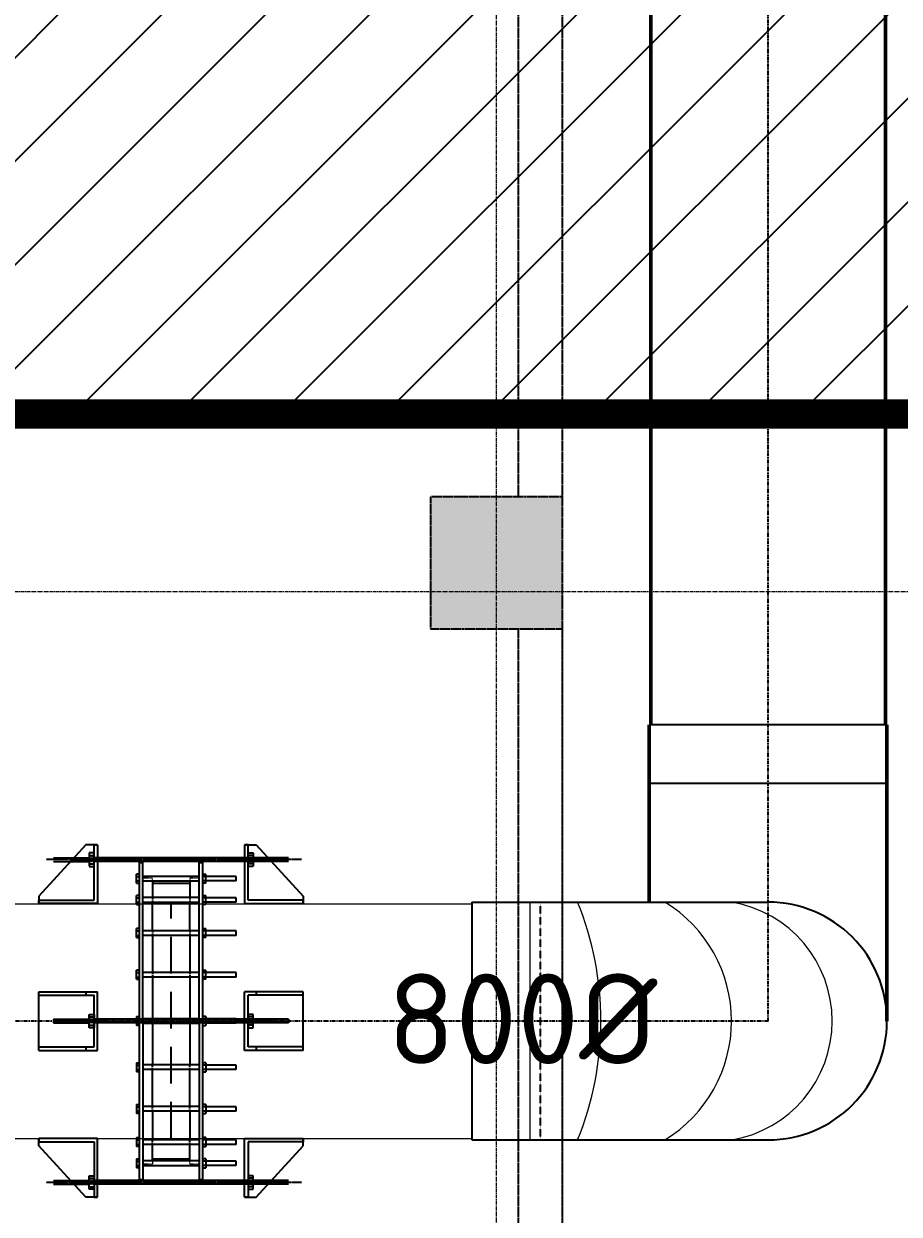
# Model space of a CAD drawing. Header units: inches. Extents: x 0 to 235202, y 0 to 184293.
# Drawn here: x 184890 to 187873, y 125070 to 129127 of the extents above; entities that cross this region are included whole.
import ezdxf
from ezdxf.enums import TextEntityAlignment as Align

# ---------------------------------------------------------------- set-up
doc = ezdxf.new("R2010")
doc.units = ezdxf.units.IN
doc.header["$MEASUREMENT"] = 0
for name, pattern in [('CENTER', [2, 1.25, -0.25, 0.25, -0.25]), ('HIDDEN', [0.375, 0.25, -0.125]), ('PHANTOM2', [1.25, 0.625, -0.125, 0.125, -0.125, 0.125, -0.125])]:
    doc.linetypes.add(name, pattern=pattern)
for name, color, linetype, lineweight in [('.5', 8, 'Continuous', 0), ('DIM', 251, 'Continuous', 0), ('hid', 8, 'HIDDEN', 0)]:
    doc.layers.add(name, color=color, linetype=linetype, lineweight=lineweight)
for name, color, linetype in [('1', 1, 'CENTER'), ('2', 2, 'HIDDEN'), ('71-12459_XREF-T-BLK_A1$0$BORDER', 6, 'Continuous'), ('GRID_TXT45', 4, 'Continuous'), ('M-HVAC-EQPM-NEW', 5, 'Continuous'), ('M-X-BKGD', 8, 'Continuous'), ('sleeve type coupling', 1, 'Continuous'), ('steel elbow 90deg', 3, 'Continuous'), ('text', 3, 'Continuous'), ('WINDOW ELEV', 3, 'Continuous')]:
    doc.layers.add(name, color=color, linetype=linetype)
doc.styles.add('ISO', font='isocpeur.ttf')
doc.styles.add('SIMPLEX', font='simplex.shx')

# ---------------------------------------------------------------- blocks, each defined once
blk = doc.blocks.new('FLOOR PLAN REV 2')
at = {"layer": 'DIM', "linetype": 'HIDDEN', "lineweight": 25, "ltscale": 10}
blk.add_hatch(color=8, dxfattribs=at).paths.add_polyline_path([(112251.8, 227342.2), (111801.8, 227342.2), (111801.8, 226892.2), (112251.8, 226892.2), (112251.8, 226892.2)])
at = {"layer": '.5', "color": 8, "linetype": 'CENTER', "ltscale": 10}
for p, q in [((112026.8, 216570.9), (112026.8, 247855.7)), ((118917.3, 227018.5), (54403.1, 227018.5))]:
    blk.add_line(p, q, dxfattribs=at)
at = {"color": 8, "linetype": 'PHANTOM2', "ltscale": 20}
for q in [(112951.8, 235699.4), (104363.1, 225555.2)]:
    blk.add_line((112951.8, 225555.2), q, dxfattribs=at)
at = {"color": 8}
for p, q in [((110627.5, 226155.2), (110467.5, 225980.2)), ((110667.5, 226155.2), (110627.5, 226155.2)), ((110655.5, 225967.2), (110655.5, 226155.2)), ((110655.5, 226155.2), (110667.5, 226155.2)), ((110667.5, 226155.2), (110667.5, 225955.2)), ((111167.9, 226155.2), (111207.9, 226155.2)), ((111179.9, 226155.2), (111167.9, 226155.2)), ((111167.9, 226155.2), (111167.9, 225955.2)), ((111179.9, 225967.2), (111179.9, 226155.2)), ((111207.9, 226155.2), (111367.9, 225980.2)), ((110467.5, 225980.2), (110467.5, 225955.2)), ((110467.5, 225955.2), (110467.5, 225967.2)), ((110467.5, 225967.2), (110655.5, 225967.2)), ((111367.9, 225967.2), (111179.9, 225967.2)), ((111367.9, 225980.2), (111367.9, 225955.2)), ((111367.9, 225955.2), (111367.9, 225967.2)), ((110667.5, 225955.2), (110467.5, 225955.2)), ((111167.9, 225955.2), (111367.9, 225955.2)), ((110467.5, 225655.2), (110667.5, 225655.2)), ((110467.5, 225455.2), (110467.5, 225655.2)), ((110467.5, 225643.2), (110655.5, 225643.2)), ((110627.5, 225655.2), (110627.5, 225643.2)), ((110655.5, 225467.2), (110655.5, 225643.2)), ((110667.5, 225455.2), (110667.5, 225655.2)), ((111367.9, 225655.2), (111167.9, 225655.2)), ((111167.9, 225455.2), (111167.9, 225655.2)), ((111367.9, 225643.2), (111179.9, 225643.2)), ((111179.9, 225467.2), (111179.9, 225643.2)), ((111207.9, 225655.2), (111207.9, 225643.2)), ((111367.9, 225455.2), (111367.9, 225655.2)), ((110467.5, 225467.2), (110655.5, 225467.2)), ((110467.5, 225455.2), (110667.5, 225455.2)), ((110627.5, 225467.2), (110627.5, 225455.2)), ((111367.9, 225455.2), (111167.9, 225455.2)), ((111367.9, 225467.2), (111179.9, 225467.2)), ((111207.9, 225467.2), (111207.9, 225455.2)), ((110467.5, 225130.2), (110467.5, 225155.2)), ((110467.5, 225155.2), (110467.5, 225143.2)), ((110667.5, 225155.2), (110467.5, 225155.2)), ((110667.5, 224955.2), (110667.5, 225155.2)), ((111167.9, 224955.2), (111167.9, 225155.2)), ((111167.9, 225155.2), (111367.9, 225155.2)), ((111367.9, 225130.2), (111367.9, 225155.2)), ((111367.9, 225155.2), (111367.9, 225143.2)), ((110467.5, 225143.2), (110655.5, 225143.2)), ((110627.5, 224955.2), (110467.5, 225130.2)), ((110655.5, 225143.2), (110655.5, 224955.2)), ((111367.9, 225143.2), (111179.9, 225143.2)), ((111179.9, 225143.2), (111179.9, 224955.2)), ((111207.9, 224955.2), (111367.9, 225130.2)), ((110667.5, 224955.2), (110627.5, 224955.2)), ((110655.5, 224955.2), (110667.5, 224955.2)), ((111167.9, 224955.2), (111207.9, 224955.2)), ((111179.9, 224955.2), (111167.9, 224955.2))]:
    blk.add_line(p, q, dxfattribs=at)
at = {"layer": '1', "color": 8, "linetype": 'CENTER', "ltscale": 0.09}
for p, q in [((111362, 226105.2), (110492.2, 226105.2)), ((110517.5, 225555.2), (111317.9, 225555.2)), ((111362, 225005.2), (110492.2, 225005.2))]:
    blk.add_line(p, q, dxfattribs=at)
at = {"layer": '1', "color": 8}
for p, q in [((110517.5, 226111.8), (110638.3, 226111.8)), ((110517.5, 226098.6), (110638.3, 226098.6)), ((110580.9, 226098.6), (110580.9, 226111.8)), ((110580.9, 226098.6), (110580.9, 226111.8)), ((110585, 226098.6), (110585, 226111.8)), ((110585, 226098.6), (110585, 226111.8)), ((110585, 226098.6), (110585, 226111.8)), ((110585, 226098.6), (110585, 226111.8)), ((110589, 226098.6), (110589, 226111.8)), ((110589, 226098.6), (110589, 226111.8)), ((110592.8, 226098.6), (110592.8, 226111.8)), ((110592.8, 226098.6), (110592.8, 226111.8)), ((110596.9, 226098.6), (110596.9, 226111.8)), ((110596.9, 226098.6), (110596.9, 226111.8)), ((110596.9, 226098.6), (110596.9, 226111.8)), ((110596.9, 226098.6), (110596.9, 226111.8)), ((110601, 226098.6), (110601, 226111.8)), ((110601, 226098.6), (110601, 226111.8)), ((110605.1, 226098.6), (110605.1, 226111.8)), ((110605.1, 226098.6), (110605.1, 226111.8)), ((110609.2, 226098.6), (110609.2, 226111.8)), ((110609.2, 226098.6), (110609.2, 226111.8)), ((110613.3, 226098.6), (110613.3, 226111.8)), ((110613.3, 226098.6), (110613.3, 226111.8)), ((110617.4, 226098.6), (110617.4, 226111.8)), ((110617.4, 226098.6), (110617.4, 226111.8)), ((110621.5, 226098.6), (110621.5, 226111.8)), ((110621.5, 226098.6), (110621.5, 226111.8)), ((110625.5, 226098.6), (110625.5, 226111.8)), ((110625.5, 226098.6), (110625.5, 226111.8)), ((110629.6, 226098.6), (110629.6, 226111.8)), ((110629.6, 226098.6), (110629.6, 226111.8)), ((110633.7, 226098.6), (110633.7, 226111.8)), ((110633.7, 226098.6), (110633.7, 226111.8)), ((110637.8, 226098.6), (110637.8, 226111.8)), ((110637.8, 226098.6), (110637.8, 226111.8)), ((110655.5, 226127.9), (110638.3, 226127.9)), ((110638.3, 226127.9), (110638.3, 226082.4)), ((110655.5, 226127.9), (110638.3, 226127.9)), ((110638.3, 226127.9), (110638.3, 226082.4)), ((110638.3, 226119.8), (110655.5, 226119.8)), ((110638.3, 226119.8), (110655.5, 226119.8)), ((110638.3, 226090.5), (110655.5, 226090.5)), ((110638.3, 226090.5), (110655.5, 226090.5)), ((110655.5, 226082.4), (110655.5, 226127.9)), ((110655.5, 226082.4), (110655.5, 226127.9)), ((111317.9, 226111.8), (110655.5, 226111.8)), ((111317.9, 226098.5), (110655.5, 226098.5)), ((110658.2, 226098.6), (110658.2, 226111.8)), ((110658.2, 226098.6), (110658.2, 226111.8)), ((110662.3, 226098.6), (110662.3, 226111.8)), ((110662.3, 226098.6), (110662.3, 226111.8)), ((110666.4, 226098.6), (110666.4, 226111.8)), ((110666.4, 226098.6), (110666.4, 226111.8)), ((110670.5, 226098.6), (110670.5, 226111.8)), ((110670.5, 226098.6), (110670.5, 226111.8)), ((110674.6, 226098.6), (110674.6, 226111.8)), ((110674.6, 226098.6), (110674.6, 226111.8)), ((110678.7, 226098.6), (110678.7, 226111.8)), ((110678.7, 226098.6), (110678.7, 226111.8)), ((110682.7, 226098.6), (110682.7, 226111.8)), ((110682.7, 226098.6), (110682.7, 226111.8)), ((110686.8, 226098.6), (110686.8, 226111.8)), ((110686.8, 226098.6), (110686.8, 226111.8)), ((111148.5, 226098.6), (111148.5, 226111.8)), ((111148.5, 226098.6), (111148.5, 226111.8)), ((111152.6, 226098.6), (111152.6, 226111.8)), ((111152.6, 226098.6), (111152.6, 226111.8)), ((111156.6, 226098.6), (111156.6, 226111.8)), ((111156.6, 226098.6), (111156.6, 226111.8)), ((111160.7, 226098.6), (111160.7, 226111.8)), ((111160.7, 226098.6), (111160.7, 226111.8)), ((111164.8, 226098.6), (111164.8, 226111.8)), ((111164.8, 226098.6), (111164.8, 226111.8)), ((111168.9, 226098.6), (111168.9, 226111.8)), ((111168.9, 226098.6), (111168.9, 226111.8)), ((111173, 226098.6), (111173, 226111.8)), ((111173, 226098.6), (111173, 226111.8)), ((111177.1, 226098.6), (111177.1, 226111.8)), ((111177.1, 226098.6), (111177.1, 226111.8)), ((111179.9, 226127.9), (111197, 226127.9)), ((111179.9, 226082.4), (111179.9, 226127.9)), ((111179.9, 226127.9), (111197, 226127.9)), ((111179.9, 226082.4), (111179.9, 226127.9)), ((111197, 226119.8), (111179.9, 226119.8)), ((111197, 226119.8), (111179.9, 226119.8)), ((111197, 226090.5), (111179.9, 226090.5)), ((111197, 226090.5), (111179.9, 226090.5)), ((111197, 226127.9), (111197, 226082.4)), ((111197, 226127.9), (111197, 226082.4)), ((111317.9, 226111.8), (111197, 226111.8)), ((111317.9, 226098.6), (111197, 226098.6)), ((111197.5, 226098.6), (111197.5, 226111.8)), ((111197.5, 226098.6), (111197.5, 226111.8)), ((111201.6, 226098.6), (111201.6, 226111.8)), ((111201.6, 226098.6), (111201.6, 226111.8)), ((111205.7, 226098.6), (111205.7, 226111.8)), ((111205.7, 226098.6), (111205.7, 226111.8)), ((111209.8, 226098.6), (111209.8, 226111.8)), ((111209.8, 226098.6), (111209.8, 226111.8)), ((111213.9, 226098.6), (111213.9, 226111.8)), ((111213.9, 226098.6), (111213.9, 226111.8)), ((111217.9, 226098.6), (111217.9, 226111.8)), ((111217.9, 226098.6), (111217.9, 226111.8)), ((111222, 226098.6), (111222, 226111.8)), ((111222, 226098.6), (111222, 226111.8)), ((111226.1, 226098.6), (111226.1, 226111.8)), ((111226.1, 226098.6), (111226.1, 226111.8)), ((111230.2, 226098.6), (111230.2, 226111.8)), ((111230.2, 226098.6), (111230.2, 226111.8)), ((111234.3, 226098.6), (111234.3, 226111.8)), ((111234.3, 226098.6), (111234.3, 226111.8)), ((111238.4, 226098.6), (111238.4, 226111.8)), ((111238.4, 226098.6), (111238.4, 226111.8)), ((111238.4, 226098.6), (111238.4, 226111.8)), ((111238.4, 226098.6), (111238.4, 226111.8)), ((111242.5, 226098.6), (111242.5, 226111.8)), ((111242.5, 226098.6), (111242.5, 226111.8)), ((111246.3, 226098.6), (111246.3, 226111.8)), ((111246.3, 226098.6), (111246.3, 226111.8)), ((111250.4, 226098.6), (111250.4, 226111.8)), ((111250.4, 226098.6), (111250.4, 226111.8)), ((111250.4, 226098.6), (111250.4, 226111.8)), ((111250.4, 226098.6), (111250.4, 226111.8)), ((111254.4, 226098.6), (111254.4, 226111.8)), ((111254.4, 226098.6), (111254.4, 226111.8)), ((110638.3, 226082.4), (110655.5, 226082.4)), ((110638.3, 226082.4), (110655.5, 226082.4)), ((111197, 226082.4), (111179.9, 226082.4)), ((111197, 226082.4), (111179.9, 226082.4)), ((110517.5, 225561.8), (110638.3, 225561.8)), ((110517.5, 225561.8), (110517.5, 225548.6)), ((110517.5, 225561.8), (110517.5, 225548.6)), ((110580.9, 225561.8), (110580.9, 225548.6)), ((110580.9, 225561.8), (110580.9, 225548.6)), ((110585, 225561.8), (110585, 225548.6)), ((110585, 225561.8), (110585, 225548.6)), ((110585, 225561.8), (110585, 225548.6)), ((110585, 225561.8), (110585, 225548.6)), ((110589, 225561.8), (110589, 225548.6)), ((110589, 225561.8), (110589, 225548.6)), ((110592.8, 225561.8), (110592.8, 225548.6)), ((110592.8, 225561.8), (110592.8, 225548.6)), ((110596.9, 225561.8), (110596.9, 225548.6)), ((110596.9, 225561.8), (110596.9, 225548.6)), ((110596.9, 225561.8), (110596.9, 225548.6)), ((110596.9, 225561.8), (110596.9, 225548.6)), ((110601, 225561.8), (110601, 225548.6)), ((110601, 225561.8), (110601, 225548.6)), ((110605.1, 225561.8), (110605.1, 225548.6)), ((110605.1, 225561.8), (110605.1, 225548.6)), ((110609.2, 225561.8), (110609.2, 225548.6)), ((110609.2, 225561.8), (110609.2, 225548.6)), ((110613.3, 225561.8), (110613.3, 225548.6)), ((110613.3, 225561.8), (110613.3, 225548.6)), ((110617.4, 225561.8), (110617.4, 225548.6)), ((110617.4, 225561.8), (110617.4, 225548.6)), ((110621.5, 225561.8), (110621.5, 225548.6)), ((110621.5, 225561.8), (110621.5, 225548.6)), ((110625.5, 225561.8), (110625.5, 225548.6)), ((110625.5, 225561.8), (110625.5, 225548.6)), ((110629.6, 225561.8), (110629.6, 225548.6)), ((110629.6, 225561.8), (110629.6, 225548.6)), ((110633.7, 225561.8), (110633.7, 225548.6)), ((110633.7, 225561.8), (110633.7, 225548.6)), ((110637.8, 225561.8), (110637.8, 225548.6)), ((110637.8, 225561.8), (110637.8, 225548.6)), ((110638.3, 225532.4), (110638.3, 225577.9)), ((110638.3, 225577.9), (110655.5, 225577.9)), ((110638.3, 225532.4), (110638.3, 225577.9)), ((110638.3, 225577.9), (110655.5, 225577.9)), ((110638.3, 225569.8), (110655.5, 225569.8)), ((110638.3, 225569.8), (110655.5, 225569.8)), ((110655.5, 225577.9), (110655.5, 225532.4)), ((110655.5, 225577.9), (110655.5, 225532.4)), ((111317.9, 225561.8), (110655.5, 225561.8)), ((110658.2, 225561.8), (110658.2, 225548.6)), ((110658.2, 225561.8), (110658.2, 225548.6)), ((110662.3, 225561.8), (110662.3, 225548.6)), ((110662.3, 225561.8), (110662.3, 225548.6)), ((110666.4, 225561.8), (110666.4, 225548.6)), ((110666.4, 225561.8), (110666.4, 225548.6)), ((110670.5, 225561.8), (110670.5, 225548.6)), ((110670.5, 225561.8), (110670.5, 225548.6)), ((110674.6, 225561.8), (110674.6, 225548.6)), ((110674.6, 225561.8), (110674.6, 225548.6)), ((110678.7, 225561.8), (110678.7, 225548.6)), ((110678.7, 225561.8), (110678.7, 225548.6)), ((110682.7, 225561.8), (110682.7, 225548.6)), ((110682.7, 225561.8), (110682.7, 225548.6)), ((110686.8, 225561.8), (110686.8, 225548.6)), ((110686.8, 225561.8), (110686.8, 225548.6)), ((111148.5, 225561.8), (111148.5, 225548.6)), ((111148.5, 225561.8), (111148.5, 225548.6)), ((111152.6, 225561.8), (111152.6, 225548.6)), ((111152.6, 225561.8), (111152.6, 225548.6)), ((111156.6, 225561.8), (111156.6, 225548.6)), ((111156.6, 225561.8), (111156.6, 225548.6)), ((111160.7, 225561.8), (111160.7, 225548.6)), ((111160.7, 225561.8), (111160.7, 225548.6)), ((111164.8, 225561.8), (111164.8, 225548.6)), ((111164.8, 225561.8), (111164.8, 225548.6)), ((111168.9, 225561.8), (111168.9, 225548.6)), ((111168.9, 225561.8), (111168.9, 225548.6)), ((111173, 225561.8), (111173, 225548.6)), ((111173, 225561.8), (111173, 225548.6)), ((111177.1, 225561.8), (111177.1, 225548.6)), ((111177.1, 225561.8), (111177.1, 225548.6)), ((111197, 225577.9), (111179.9, 225577.9)), ((111179.9, 225577.9), (111179.9, 225532.4)), ((111197, 225577.9), (111179.9, 225577.9)), ((111179.9, 225577.9), (111179.9, 225532.4)), ((111197, 225569.8), (111179.9, 225569.8)), ((111197, 225569.8), (111179.9, 225569.8)), ((111197, 225532.4), (111197, 225577.9)), ((111197, 225532.4), (111197, 225577.9)), ((111317.9, 225561.8), (111197, 225561.8)), ((111197.5, 225561.8), (111197.5, 225548.6)), ((111197.5, 225561.8), (111197.5, 225548.6)), ((111201.6, 225561.8), (111201.6, 225548.6)), ((111201.6, 225561.8), (111201.6, 225548.6)), ((111205.7, 225561.8), (111205.7, 225548.6)), ((111205.7, 225561.8), (111205.7, 225548.6)), ((111209.8, 225561.8), (111209.8, 225548.6)), ((111209.8, 225561.8), (111209.8, 225548.6)), ((111213.9, 225561.8), (111213.9, 225548.6)), ((111213.9, 225561.8), (111213.9, 225548.6)), ((111217.9, 225561.8), (111217.9, 225548.6)), ((111217.9, 225561.8), (111217.9, 225548.6)), ((111222, 225561.8), (111222, 225548.6)), ((111222, 225561.8), (111222, 225548.6)), ((111226.1, 225561.8), (111226.1, 225548.6)), ((111226.1, 225561.8), (111226.1, 225548.6)), ((111230.2, 225561.8), (111230.2, 225548.6)), ((111230.2, 225561.8), (111230.2, 225548.6)), ((111234.3, 225561.8), (111234.3, 225548.6)), ((111234.3, 225561.8), (111234.3, 225548.6)), ((111238.4, 225561.8), (111238.4, 225548.6)), ((111238.4, 225561.8), (111238.4, 225548.6)), ((111238.4, 225561.8), (111238.4, 225548.6)), ((111238.4, 225561.8), (111238.4, 225548.6)), ((111242.5, 225561.8), (111242.5, 225548.6)), ((111242.5, 225561.8), (111242.5, 225548.6)), ((111246.3, 225561.8), (111246.3, 225548.6)), ((111246.3, 225561.8), (111246.3, 225548.6)), ((111250.4, 225561.8), (111250.4, 225548.6)), ((111250.4, 225561.8), (111250.4, 225548.6)), ((111250.4, 225561.8), (111250.4, 225548.6)), ((111250.4, 225561.8), (111250.4, 225548.6)), ((111254.4, 225561.8), (111254.4, 225548.6)), ((111254.4, 225561.8), (111254.4, 225548.6)), ((111317.9, 225561.8), (111317.9, 225548.6)), ((111317.9, 225561.8), (111317.9, 225548.6)), ((110517.5, 225548.6), (110638.3, 225548.6)), ((110638.3, 225540.5), (110655.5, 225540.5)), ((110638.3, 225540.5), (110655.5, 225540.5)), ((110655.5, 225532.4), (110638.3, 225532.4)), ((110655.5, 225532.4), (110638.3, 225532.4)), ((111317.9, 225548.6), (110655.5, 225548.6)), ((111197, 225540.5), (111179.9, 225540.5)), ((111197, 225540.5), (111179.9, 225540.5)), ((111179.9, 225532.4), (111197, 225532.4)), ((111179.9, 225532.4), (111197, 225532.4)), ((111317.9, 225548.6), (111197, 225548.6)), ((110517.5, 225011.8), (110638.3, 225011.8)), ((110517.5, 224998.6), (110638.3, 224998.6)), ((110592.8, 225011.8), (110592.8, 224998.6)), ((110592.8, 225011.8), (110592.8, 224998.6)), ((110596.9, 225011.8), (110596.9, 224998.6)), ((110596.9, 225011.8), (110596.9, 224998.6)), ((110596.9, 225011.8), (110596.9, 224998.6)), ((110596.9, 225011.8), (110596.9, 224998.6)), ((110601, 225011.8), (110601, 224998.6)), ((110601, 225011.8), (110601, 224998.6)), ((110605.1, 225011.8), (110605.1, 224998.6)), ((110605.1, 225011.8), (110605.1, 224998.6)), ((110609.2, 225011.8), (110609.2, 224998.6)), ((110609.2, 225011.8), (110609.2, 224998.6)), ((110613.3, 225011.8), (110613.3, 224998.6)), ((110613.3, 225011.8), (110613.3, 224998.6)), ((110617.4, 225011.8), (110617.4, 224998.6)), ((110617.4, 225011.8), (110617.4, 224998.6)), ((110621.5, 225011.8), (110621.5, 224998.6)), ((110621.5, 225011.8), (110621.5, 224998.6)), ((110625.5, 225011.8), (110625.5, 224998.6)), ((110625.5, 225011.8), (110625.5, 224998.6)), ((110629.6, 225011.8), (110629.6, 224998.6)), ((110629.6, 225011.8), (110629.6, 224998.6)), ((110633.7, 225011.8), (110633.7, 224998.6)), ((110633.7, 225011.8), (110633.7, 224998.6)), ((110637.8, 225011.8), (110637.8, 224998.6)), ((110637.8, 225011.8), (110637.8, 224998.6)), ((110638.3, 224982.4), (110638.3, 225027.9)), ((110638.3, 225027.9), (110655.5, 225027.9)), ((110638.3, 224982.4), (110638.3, 225027.9)), ((110638.3, 225027.9), (110655.5, 225027.9)), ((110638.3, 225019.8), (110655.5, 225019.8)), ((110638.3, 225019.8), (110655.5, 225019.8)), ((110655.5, 225027.9), (110655.5, 224982.4)), ((110655.5, 225027.9), (110655.5, 224982.4)), ((111317.9, 225011.8), (110655.5, 225011.8)), ((111317.9, 224998.6), (110655.5, 224998.6)), ((110658.2, 225011.8), (110658.2, 224998.6)), ((110658.2, 225011.8), (110658.2, 224998.6)), ((110662.3, 225011.8), (110662.3, 224998.6)), ((110662.3, 225011.8), (110662.3, 224998.6)), ((110666.4, 225011.8), (110666.4, 224998.6)), ((110666.4, 225011.8), (110666.4, 224998.6)), ((110670.5, 225011.8), (110670.5, 224998.6)), ((110670.5, 225011.8), (110670.5, 224998.6)), ((110674.6, 225011.8), (110674.6, 224998.6)), ((110674.6, 225011.8), (110674.6, 224998.6)), ((110678.7, 225011.8), (110678.7, 224998.6)), ((110678.7, 225011.8), (110678.7, 224998.6)), ((110682.7, 225011.8), (110682.7, 224998.6)), ((110682.7, 225011.8), (110682.7, 224998.6)), ((110686.8, 225011.8), (110686.8, 224998.6)), ((110686.8, 225011.8), (110686.8, 224998.6)), ((111148.5, 225011.8), (111148.5, 224998.6)), ((111148.5, 225011.8), (111148.5, 224998.6)), ((111152.6, 225011.8), (111152.6, 224998.6)), ((111152.6, 225011.8), (111152.6, 224998.6)), ((111156.6, 225011.8), (111156.6, 224998.6)), ((111156.6, 225011.8), (111156.6, 224998.6)), ((111160.7, 225011.8), (111160.7, 224998.6)), ((111160.7, 225011.8), (111160.7, 224998.6)), ((111164.8, 225011.8), (111164.8, 224998.6)), ((111164.8, 225011.8), (111164.8, 224998.6)), ((111168.9, 225011.8), (111168.9, 224998.6)), ((111168.9, 225011.8), (111168.9, 224998.6)), ((111173, 225011.8), (111173, 224998.6)), ((111173, 225011.8), (111173, 224998.6)), ((111177.1, 225011.8), (111177.1, 224998.6)), ((111177.1, 225011.8), (111177.1, 224998.6)), ((111197, 225027.9), (111179.9, 225027.9)), ((111179.9, 225027.9), (111179.9, 224982.4)), ((111197, 225027.9), (111179.9, 225027.9)), ((111179.9, 225027.9), (111179.9, 224982.4)), ((111197, 225019.8), (111179.9, 225019.8)), ((111197, 225019.8), (111179.9, 225019.8)), ((111197, 224982.4), (111197, 225027.9)), ((111197, 224982.4), (111197, 225027.9)), ((111317.9, 225011.8), (111197, 225011.8)), ((111317.9, 224998.6), (111197, 224998.6)), ((111197.5, 225011.8), (111197.5, 224998.6)), ((111197.5, 225011.8), (111197.5, 224998.6)), ((111201.6, 225011.8), (111201.6, 224998.6)), ((111201.6, 225011.8), (111201.6, 224998.6)), ((111205.7, 225011.8), (111205.7, 224998.6)), ((111205.7, 225011.8), (111205.7, 224998.6)), ((111209.8, 225011.8), (111209.8, 224998.6)), ((111209.8, 225011.8), (111209.8, 224998.6)), ((111213.9, 225011.8), (111213.9, 224998.6)), ((111213.9, 225011.8), (111213.9, 224998.6)), ((111217.9, 225011.8), (111217.9, 224998.6)), ((111217.9, 225011.8), (111217.9, 224998.6)), ((111222, 225011.8), (111222, 224998.6)), ((111222, 225011.8), (111222, 224998.6)), ((111226.1, 225011.8), (111226.1, 224998.6)), ((111226.1, 225011.8), (111226.1, 224998.6)), ((111230.2, 225011.8), (111230.2, 224998.6)), ((111230.2, 225011.8), (111230.2, 224998.6)), ((111234.3, 225011.8), (111234.3, 224998.6)), ((111234.3, 225011.8), (111234.3, 224998.6)), ((111238.4, 225011.8), (111238.4, 224998.6)), ((111238.4, 225011.8), (111238.4, 224998.6)), ((111238.4, 225011.8), (111238.4, 224998.6)), ((111238.4, 225011.8), (111238.4, 224998.6)), ((111242.5, 225011.8), (111242.5, 224998.6)), ((111242.5, 225011.8), (111242.5, 224998.6)), ((111246.3, 225011.8), (111246.3, 224998.6)), ((111246.3, 225011.8), (111246.3, 224998.6)), ((111250.4, 225011.8), (111250.4, 224998.6)), ((111250.4, 225011.8), (111250.4, 224998.6)), ((111250.4, 225011.8), (111250.4, 224998.6)), ((111250.4, 225011.8), (111250.4, 224998.6)), ((111254.4, 225011.8), (111254.4, 224998.6)), ((111254.4, 225011.8), (111254.4, 224998.6)), ((110638.3, 224990.5), (110655.5, 224990.5)), ((110638.3, 224990.5), (110655.5, 224990.5)), ((110655.5, 224982.4), (110638.3, 224982.4)), ((110655.5, 224982.4), (110638.3, 224982.4)), ((111197, 224990.5), (111179.9, 224990.5)), ((111197, 224990.5), (111179.9, 224990.5)), ((111179.9, 224982.4), (111197, 224982.4)), ((111179.9, 224982.4), (111197, 224982.4))]:
    blk.add_line(p, q, dxfattribs=at)
at = {"layer": '1', "color": 8, "linetype": 'HIDDEN', "ltscale": 0.009}
for p, q in [((110655.5, 226111.8), (110638.3, 226111.8)), ((110655.5, 226098.6), (110638.3, 226098.6)), ((110641.9, 226098.6), (110641.9, 226111.8)), ((110641.9, 226098.6), (110641.9, 226111.8)), ((110646, 226098.6), (110646, 226111.8)), ((110646, 226098.6), (110646, 226111.8)), ((110650.1, 226098.6), (110650.1, 226111.8)), ((110650.1, 226098.6), (110650.1, 226111.8)), ((110654.1, 226098.6), (110654.1, 226111.8)), ((110654.1, 226098.6), (110654.1, 226111.8)), ((111179.9, 226111.8), (111197, 226111.8)), ((111179.9, 226098.6), (111197, 226098.6)), ((111181.2, 226098.6), (111181.2, 226111.8)), ((111181.2, 226098.6), (111181.2, 226111.8)), ((111185.2, 226098.6), (111185.2, 226111.8)), ((111185.2, 226098.6), (111185.2, 226111.8)), ((111189.3, 226098.6), (111189.3, 226111.8)), ((111189.3, 226098.6), (111189.3, 226111.8)), ((111193.4, 226098.6), (111193.4, 226111.8)), ((111193.4, 226098.6), (111193.4, 226111.8)), ((110655.5, 225561.8), (110638.3, 225561.8)), ((110641.9, 225561.8), (110641.9, 225548.6)), ((110641.9, 225561.8), (110641.9, 225548.6)), ((110646, 225561.8), (110646, 225548.6)), ((110646, 225561.8), (110646, 225548.6)), ((110650.1, 225561.8), (110650.1, 225548.6)), ((110650.1, 225561.8), (110650.1, 225548.6)), ((110654.1, 225561.8), (110654.1, 225548.6)), ((110654.1, 225561.8), (110654.1, 225548.6)), ((111179.9, 225561.8), (111197, 225561.8)), ((111181.2, 225561.8), (111181.2, 225548.6)), ((111181.2, 225561.8), (111181.2, 225548.6)), ((111185.2, 225561.8), (111185.2, 225548.6)), ((111185.2, 225561.8), (111185.2, 225548.6)), ((111189.3, 225561.8), (111189.3, 225548.6)), ((111189.3, 225561.8), (111189.3, 225548.6)), ((111193.4, 225561.8), (111193.4, 225548.6)), ((111193.4, 225561.8), (111193.4, 225548.6)), ((110655.5, 225548.6), (110638.3, 225548.6)), ((111179.9, 225548.6), (111197, 225548.6)), ((110655.5, 225011.8), (110638.3, 225011.8)), ((110655.5, 224998.6), (110638.3, 224998.6)), ((110641.9, 225011.8), (110641.9, 224998.6)), ((110641.9, 225011.8), (110641.9, 224998.6)), ((110646, 225011.8), (110646, 224998.6)), ((110646, 225011.8), (110646, 224998.6)), ((110650.1, 225011.8), (110650.1, 224998.6)), ((110650.1, 225011.8), (110650.1, 224998.6)), ((110654.1, 225011.8), (110654.1, 224998.6)), ((110654.1, 225011.8), (110654.1, 224998.6)), ((111179.9, 225011.8), (111197, 225011.8)), ((111179.9, 224998.6), (111197, 224998.6)), ((111181.2, 225011.8), (111181.2, 224998.6)), ((111181.2, 225011.8), (111181.2, 224998.6)), ((111185.2, 225011.8), (111185.2, 224998.6)), ((111185.2, 225011.8), (111185.2, 224998.6)), ((111189.3, 225011.8), (111189.3, 224998.6)), ((111189.3, 225011.8), (111189.3, 224998.6)), ((111193.4, 225011.8), (111193.4, 224998.6)), ((111193.4, 225011.8), (111193.4, 224998.6))]:
    blk.add_line(p, q, dxfattribs=at)
at = {"layer": '2', "color": 8}
for p, q in [((113351.8, 226564.4), (112551.8, 226564.4)), ((112174.8, 225955.1), (112174.8, 225155.1))]:
    blk.add_line(p, q, dxfattribs=at)
at = {"layer": '2', "color": 8, "linetype": 'HIDDEN', "ltscale": 500}
blk.add_line((110917.6, 225155.1), (110917.7, 225955.1), dxfattribs=at)
at = {"layer": 'DIM', "color": 8, "lineweight": 50}
for p, q in [((112551.8, 226564.4), (112551.8, 234992)), ((113351.8, 226564.4), (113351.8, 234992)), ((112546.6, 226564.4), (112546.6, 225960.4)), ((113357, 226564.4), (113357, 225555.2))]:
    blk.add_line(p, q, dxfattribs=at)
at = {"layer": 'DIM', "color": 8, "linetype": 'HIDDEN', "lineweight": 25, "ltscale": 10}
for p, q in [((112101.8, 227342.2), (112101.8, 233142.2)), ((112251.8, 227342.2), (112251.8, 233142.2)), ((112251.8, 227342.2), (111801.8, 227342.2)), ((111801.8, 227342.2), (111801.8, 226892.2)), ((112251.8, 226892.2), (112251.8, 227342.2)), ((111801.8, 226892.2), (112251.8, 226892.2)), ((112101.8, 221092.2), (112101.8, 226892.2)), ((112251.8, 221092.2), (112251.8, 226892.2))]:
    blk.add_line(p, q, dxfattribs=at)
at = {"layer": 'DIM', "color": 8, "linetype": 'Continuous'}
blk.add_line((112251.8, 226892.2), (112251.8, 223892.2), dxfattribs=at)
at = {"layer": 'DIM', "color": 8}
for p, q in [((109892.6, 225955.1), (111942.5, 225955.1)), ((112141.4, 225150), (112141.4, 225960.4)), ((109892.6, 225155.1), (111942.5, 225155.1))]:
    blk.add_line(p, q, dxfattribs=at)
for centre, radius, start, end in [((111310.8, 225555.2), 1071.4, 337.7777, 22.2223), ((112352.2, 225555.2), 475.2, 301.4923, 58.5077), ((112759.4, 225555.2), 411, 279.6634, 80.3366)]:
    blk.add_arc(centre, radius, start, end, dxfattribs=at)
at = {"layer": 'hid', "color": 8, "ltscale": 0.1}
for p, q in [((110854, 226042.5), (110822, 226042.5)), ((110854, 226032.2), (110854, 226042.5)), ((110981.4, 226042.5), (110981.4, 226032.2)), ((111013.4, 226042.5), (110981.4, 226042.5)), ((110854, 225078.1), (110854, 225067.7)), ((110981.4, 225067.7), (110981.4, 225078.1)), ((110854, 225067.7), (110822, 225067.7)), ((111013.4, 225067.7), (110981.4, 225067.7))]:
    blk.add_line(p, q, dxfattribs=at)
at = {"layer": 'sleeve type coupling', "color": 8}
for p, q in [((110810, 225015.1), (110810, 226095.1)), ((110810, 226095.1), (110822, 226095.1)), ((110822, 225555.1), (110822, 226095.1)), ((111013.4, 225555.1), (111013.4, 226095.1)), ((111013.4, 226095.1), (111025.4, 226095.1)), ((111025.4, 225015.1), (111025.4, 226095.1)), ((110810, 226055.6), (110799.7, 226055.6)), ((110799.7, 226024.7), (110799.7, 226055.6)), ((110799.7, 226047.9), (110810, 226047.9)), ((111013.4, 226048.2), (110822, 226048.2)), ((111025.4, 226055.6), (111035.7, 226055.6)), ((111140, 226047.9), (111025.4, 226047.9)), ((111035.7, 226024.7), (111035.7, 226055.6)), ((111140, 226032.5), (111140, 226047.9)), ((110799.7, 226032.5), (110810, 226032.5)), ((110799.7, 226024.7), (110810, 226024.7)), ((111013.4, 226032.2), (110822, 226032.2)), ((110854, 226032.2), (110854, 225975.7)), ((110854, 226025), (110981.4, 226025)), ((110981.4, 226032.2), (110981.4, 225975.7)), ((111140, 226032.5), (111025.4, 226032.5)), ((111035.7, 226024.7), (111025.4, 226024.7)), ((110810, 225983.2), (110799.7, 225983.2)), ((110799.7, 225952.3), (110799.7, 225983.2)), ((110799.7, 225975.4), (110810, 225975.4)), ((111013.4, 225975.7), (110822, 225975.7)), ((111025.4, 225983.2), (111035.7, 225983.2)), ((111140, 225975.5), (111025.4, 225975.4)), ((111035.7, 225952.3), (111035.7, 225983.2)), ((111140, 225960), (111140, 225975.5)), ((110799.7, 225960), (110810, 225960)), ((110799.7, 225952.3), (110810, 225952.3)), ((111013.4, 225959.7), (110822, 225959.7)), ((110854, 225862.9), (110854, 225959.7)), ((110981.4, 225862.9), (110981.4, 225959.7)), ((111140, 225960), (111025.4, 225960)), ((111035.7, 225952.3), (111025.4, 225952.3)), ((110810, 225870.3), (110799.7, 225870.3)), ((110799.7, 225839.5), (110799.7, 225870.3)), ((110799.7, 225862.6), (110810, 225862.6)), ((110799.7, 225847.2), (110810, 225847.2)), ((111013.4, 225862.9), (110822, 225862.9)), ((111013.4, 225846.9), (110822, 225846.9)), ((110854, 225846.9), (110854, 225720.7)), ((110981.4, 225846.9), (110981.4, 225720.7)), ((111025.4, 225870.3), (111035.7, 225870.3)), ((111140, 225862.6), (111025.4, 225862.6)), ((111140, 225847.2), (111025.4, 225847.2)), ((111035.7, 225839.5), (111035.7, 225870.3)), ((111140, 225847.2), (111140, 225862.6)), ((110799.7, 225839.5), (110810, 225839.5)), ((111035.7, 225839.5), (111025.4, 225839.5)), ((110799.7, 225697.3), (110799.7, 225728.2)), ((110810, 225728.2), (110799.7, 225728.2)), ((111025.4, 225728.2), (111035.7, 225728.2)), ((111035.7, 225697.3), (111035.7, 225728.2)), ((110799.7, 225720.4), (110810, 225720.4)), ((110799.7, 225705), (110810, 225705)), ((110799.7, 225697.3), (110810, 225697.3)), ((111013.4, 225720.7), (110822, 225720.7)), ((111013.4, 225704.7), (110822, 225704.7)), ((110854, 225704.7), (110854, 225563.1)), ((110981.4, 225704.7), (110981.4, 225563.1)), ((111140, 225720.5), (111025.4, 225720.4)), ((111140, 225705), (111025.4, 225705)), ((111035.7, 225697.3), (111025.4, 225697.3)), ((111140, 225705), (111140, 225720.5)), ((110799.7, 225570.6), (110799.7, 225539.7)), ((110799.7, 225570.6), (110810, 225570.6)), ((110799.7, 225562.8), (110810, 225562.8)), ((111013.4, 225563.1), (110822, 225563.1)), ((111035.7, 225570.6), (111025.4, 225570.6)), ((111140, 225562.8), (111025.4, 225562.8)), ((111035.7, 225570.6), (111035.7, 225539.7)), ((111140, 225547.4), (111140, 225562.8)), ((110799.7, 225547.4), (110810, 225547.4)), ((110810, 225539.7), (110799.7, 225539.7)), ((110822, 225555.1), (110822, 225015.1)), ((111013.4, 225547.1), (110822, 225547.1)), ((110854, 225547.1), (110854, 225405.5)), ((110981.4, 225547.1), (110981.4, 225405.5)), ((111013.4, 225555.1), (111013.4, 225015.1)), ((111140, 225547.4), (111025.4, 225547.4)), ((111025.4, 225539.7), (111035.7, 225539.7)), ((110799.7, 225413), (110810, 225413)), ((110799.7, 225413), (110799.7, 225382.1)), ((110799.7, 225405.2), (110810, 225405.2)), ((111013.4, 225405.5), (110822, 225405.5)), ((111035.7, 225413), (111025.4, 225413)), ((111140, 225405.2), (111025.4, 225405.2)), ((111035.7, 225413), (111035.7, 225382.1)), ((111140, 225389.8), (111140, 225405.2)), ((110799.7, 225389.8), (110810, 225389.8)), ((110810, 225382.1), (110799.7, 225382.1)), ((111013.4, 225389.5), (110822, 225389.5)), ((110854, 225263.4), (110854, 225389.5)), ((110981.4, 225263.4), (110981.4, 225389.5)), ((111140, 225389.8), (111025.4, 225389.8)), ((111025.4, 225382.1), (111035.7, 225382.1)), ((110799.7, 225270.8), (110799.7, 225239.9)), ((110799.7, 225270.8), (110810, 225270.8)), ((110799.7, 225263.1), (110810, 225263.1)), ((110799.7, 225247.6), (110810, 225247.6)), ((110810, 225239.9), (110799.7, 225239.9)), ((111013.4, 225263.4), (110822, 225263.4)), ((111013.4, 225247.4), (110822, 225247.4)), ((110854, 225247.4), (110854, 225150.5)), ((110981.4, 225247.4), (110981.4, 225150.5)), ((111035.7, 225270.8), (111025.4, 225270.8)), ((111140, 225263.1), (111025.4, 225263.1)), ((111140, 225247.6), (111025.4, 225247.6)), ((111025.4, 225239.9), (111035.7, 225239.9)), ((111035.7, 225270.8), (111035.7, 225239.9)), ((111140, 225247.6), (111140, 225263.1)), ((110799.7, 225158), (110799.7, 225127.1)), ((110799.7, 225158), (110810, 225158)), ((111035.7, 225158), (111025.4, 225158)), ((111035.7, 225158), (111035.7, 225127.1)), ((110799.7, 225150.2), (110810, 225150.2)), ((110799.7, 225134.8), (110810, 225134.8)), ((110810, 225127.1), (110799.7, 225127.1)), ((111013.4, 225150.5), (110822, 225150.5)), ((111013.4, 225134.5), (110822, 225134.5)), ((110854, 225078.1), (110854, 225134.5)), ((110981.4, 225078.1), (110981.4, 225134.5)), ((111140, 225150.2), (111025.4, 225150.2)), ((111140, 225134.8), (111025.4, 225134.8)), ((111025.4, 225127.1), (111035.7, 225127.1)), ((111140, 225134.8), (111140, 225150.2)), ((110799.7, 225085.5), (110799.7, 225054.7)), ((110799.7, 225085.5), (110810, 225085.5)), ((110799.7, 225077.8), (110810, 225077.8)), ((111013.4, 225078.1), (110822, 225078.1)), ((110854, 225085.2), (110981.4, 225085.2)), ((111035.7, 225085.5), (111025.4, 225085.5)), ((111140, 225077.8), (111025.4, 225077.8)), ((111035.7, 225085.5), (111035.7, 225054.7)), ((111140, 225062.4), (111140, 225077.8)), ((110799.7, 225062.4), (110810, 225062.4)), ((110810, 225054.7), (110799.7, 225054.7)), ((111013.4, 225062.1), (110822, 225062.1)), ((111140, 225062.4), (111025.4, 225062.4)), ((111025.4, 225054.7), (111035.7, 225054.7)), ((110810, 225015.1), (110822, 225015.1)), ((111013.4, 225015.1), (111025.4, 225015.1))]:
    blk.add_line(p, q, dxfattribs=at)
at = {"layer": 'sleeve type coupling', "color": 8, "linetype": 'HIDDEN', "ltscale": 25}
for p, q in [((110854, 225975.7), (110854, 225959.7)), ((110854, 225975.7), (110854, 225959.7)), ((110854, 225975.7), (110854, 225959.7)), ((110981.4, 225975.7), (110981.4, 225959.7)), ((110981.4, 225975.7), (110981.4, 225959.7)), ((110981.4, 225975.7), (110981.4, 225959.7)), ((110854, 225862.9), (110854, 225846.9)), ((110981.4, 225862.9), (110981.4, 225846.9)), ((110854, 225720.7), (110854, 225704.7)), ((110981.4, 225720.7), (110981.4, 225704.7)), ((110854, 225547.1), (110854, 225563.1)), ((110981.4, 225547.1), (110981.4, 225563.1)), ((110854, 225389.5), (110854, 225405.5)), ((110981.4, 225389.5), (110981.4, 225405.5)), ((110854, 225247.4), (110854, 225263.4)), ((110981.4, 225247.4), (110981.4, 225263.4)), ((110854, 225134.5), (110854, 225150.5)), ((110854, 225134.5), (110854, 225150.5)), ((110854, 225134.5), (110854, 225150.5)), ((110981.4, 225134.5), (110981.4, 225150.5)), ((110981.4, 225134.5), (110981.4, 225150.5)), ((110981.4, 225134.5), (110981.4, 225150.5))]:
    blk.add_line(p, q, dxfattribs=at)
at = {"layer": 'steel elbow 90deg', "color": 8}
for p, q in [((113357, 226564.4), (112546.6, 226564.4)), ((112546.6, 226365.6), (113357, 226365.6)), ((111942.6, 225960.4), (111942.6, 225150)), ((111942.6, 225960.4), (112951.8, 225960.4)), ((111942.6, 225150), (112951.8, 225150))]:
    blk.add_line(p, q, dxfattribs=at)
blk.add_arc((112951.8, 225555.2), 405.2, 270, 90, dxfattribs=at)
at = {"layer": 'GRID_TXT45', "color": 8, "style": 'SIMPLEX'}
for p in [(53803.1, 233267.6), (53803.1, 227018.5), (53803.1, 220768)]:
    blk.add_attdef('GRD_TXT', text='', height=450, rotation=180, dxfattribs=at).set_placement(p, align=Align.MIDDLE_CENTER)
at = {"layer": 'text', "color": 8, "style": 'ISO'}
blk.add_text('800%%C', height=307.62, dxfattribs=at).set_placement((111654, 225408.8))
blk = doc.blocks.new('PLAN REV 1')
at = {"layer": 'WINDOW ELEV', "color": 1}
blk.add_blockref('FLOOR PLAN REV 2', (115854.5, -22751.9), dxfattribs=at)

msp = doc.modelspace()

# ---------------------------------------------------------------- hatches: boundary and pattern name
at = {"layer": 'M-HVAC-EQPM-NEW'}
h = msp.add_hatch(dxfattribs=at)
h.set_pattern_fill('ANSI31', color=8, scale=2000)
h.set_pattern_definition([(45, (-41380.03, -77074.9), (-176.7767, 176.7767), [])])
h.paths.add_polyline_path([(148917.3, 132888.6), (189081.7, 132888.6), (189081.7, 127797), (176827.3, 127797), (176827.3, 129426.6), (148917.3, 129426.6)])

# ---------------------------------------------------------------- linework, layer by layer
at = {"layer": '71-12459_XREF-T-BLK_A1$0$BORDER', "color": 1, "linetype": 'HIDDEN', "ltscale": 30, "const_width": 100, "flags": 128}
msp.add_lwpolyline([(148917.3, 132888.6), (189081.7, 132888.6), (189081.7, 127797), (176827.3, 127797), (176827.3, 129426.6), (148917.3, 129426.6)], close=True, dxfattribs=at)

# ---------------------------------------------------------------- block references
at = {"layer": 'M-X-BKGD', "color": 8}
msp.add_blockref('PLAN REV 1', (-41380, -77074.9), dxfattribs=at)

doc.saveas('drawing.dxf')
